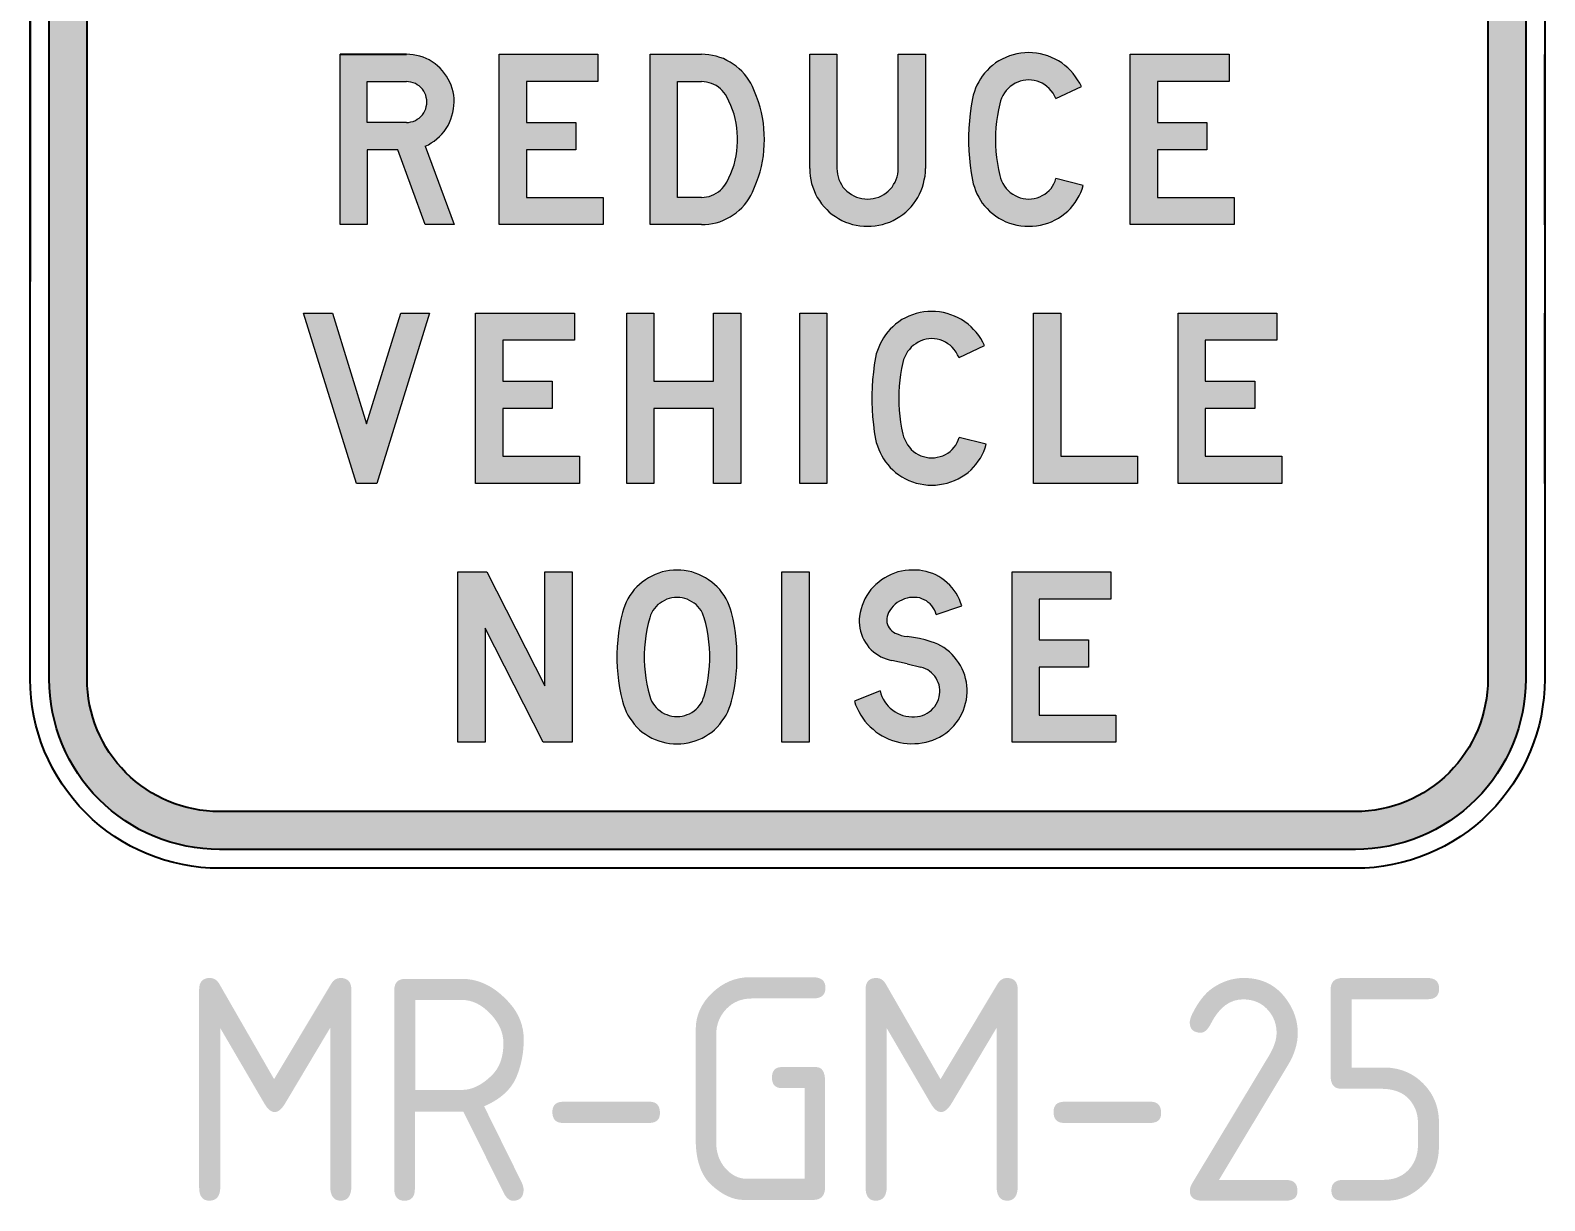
# Model space of a CAD drawing. Extents: x 134.8 to 151.8, y 183.6 to 208.6.
# Drawn here: x 134.77 to 151.77, y 183.6 to 196.74 of the extents above; entities that cross this region are included whole.
import ezdxf
from ezdxf.enums import TextEntityAlignment as Align

# ---------------------------------------------------------------- set-up
doc = ezdxf.new("R2010")
doc.units = 0
doc.header["$LTSCALE"] = 12
doc.header["$MEASUREMENT"] = 0
doc.layers.add('L18', color=4, linetype='CONTINUOUS')
doc.layers.add('T25', color=1, linetype='CONTINUOUS')
doc.styles.add('ISO', font='iso')

msp = doc.modelspace()

# ---------------------------------------------------------------- hatches: boundary and pattern name
at = {"layer": 'L18'}
h = msp.add_hatch(color=256, dxfattribs=at)
edge = h.paths.add_edge_path(flags=16)
edge.add_line((135.412, 189.46), (135.412, 206.459))
edge.add_arc((136.899, 206.459), 1.487, 90, 180, ccw=False)
edge.add_line((136.899, 207.946), (149.649, 207.946))
edge.add_arc((149.649, 206.459), 1.487, 0, 90, ccw=False)
edge.add_line((151.136, 206.459), (151.136, 189.46))
edge.add_arc((149.649, 189.46), 1.487, 270, 360, ccw=False)
edge.add_line((149.649, 187.972), (136.899, 187.972))
edge.add_arc((136.899, 189.46), 1.487, 180, 270, ccw=False)
edge = h.paths.add_edge_path()
edge.add_line((134.987, 189.46), (134.987, 206.459))
edge.add_arc((136.899, 206.459), 1.912, 90, 180, ccw=False)
edge.add_line((136.899, 208.371), (149.649, 208.371))
edge.add_arc((149.649, 206.459), 1.912, 0, 90, ccw=False)
edge.add_line((151.561, 206.459), (151.561, 189.46))
edge.add_arc((149.649, 189.46), 1.912, 270, 360, ccw=False)
edge.add_line((149.649, 187.547), (136.899, 187.547))
edge.add_arc((136.899, 189.46), 1.912, 180, 270, ccw=False)
h = msp.add_hatch(color=256, dxfattribs=at)
h.paths.add_polyline_path([(139.483, 196.161), (139.466, 196.194), (139.447, 196.227), (139.424, 196.259), (139.401, 196.288), (139.374, 196.317), (139.347, 196.342), (139.318, 196.367), (139.287, 196.388), (139.253, 196.409), (139.22, 196.426), (139.184, 196.44), (139.147, 196.451), (139.109, 196.461), (139.071, 196.467), (139.034, 196.472), (138.996, 196.474), (138.251, 196.474), (138.251, 194.561), (138.556, 194.561), (138.556, 195.402), (138.9, 195.402), (139.207, 194.561), (139.531, 194.561), (139.207, 195.44), (139.243, 195.457), (139.276, 195.478), (139.307, 195.499), (139.339, 195.524), (139.368, 195.549), (139.395, 195.578), (139.42, 195.607), (139.443, 195.641), (139.464, 195.674), (139.481, 195.709), (139.495, 195.745), (139.508, 195.783), (139.518, 195.82), (139.525, 195.86), (139.529, 195.897), (139.531, 195.937), (139.531, 195.975), (139.527, 196.014), (139.52, 196.052), (139.51, 196.09), (139.497, 196.125)])
h.paths.add_polyline_path([(138.556, 196.167), (139.009, 196.167), (139.046, 196.161), (139.085, 196.151), (139.117, 196.131), (139.14, 196.117), (139.169, 196.092), (139.191, 196.06), (139.203, 196.037), (139.213, 196.014), (139.22, 195.989), (139.224, 195.962), (139.226, 195.937), (139.223, 195.899), (139.21, 195.849), (139.191, 195.816), (139.176, 195.793), (139.159, 195.774), (139.14, 195.757), (139.117, 195.743), (139.085, 195.723), (139.034, 195.711), (138.996, 195.707), (138.556, 195.707)], flags=16)
h.paths.add_polyline_path([(141.147, 196.474), (140.038, 196.474), (140.038, 194.561), (141.206, 194.561), (141.206, 194.866), (140.345, 194.866), (140.345, 195.402), (140.899, 195.402), (140.899, 195.707), (140.345, 195.707), (140.345, 196.167), (141.147, 196.167)])
h.paths.add_polyline_path([(142.761, 196.282), (142.73, 196.311), (142.699, 196.338), (142.665, 196.363), (142.63, 196.386), (142.592, 196.405), (142.555, 196.424), (142.515, 196.438), (142.473, 196.451), (142.434, 196.461), (142.392, 196.467), (142.35, 196.472), (142.308, 196.474), (141.734, 196.474), (141.734, 194.561), (142.308, 194.561), (142.35, 194.561), (142.392, 194.565), (142.434, 194.573), (142.473, 194.582), (142.515, 194.594), (142.555, 194.609), (142.592, 194.628), (142.63, 194.649), (142.665, 194.67), (142.699, 194.695), (142.73, 194.722), (142.761, 194.751), (142.791, 194.782), (142.816, 194.816), (142.841, 194.851), (142.862, 194.887), (142.88, 194.924), (142.905, 194.981), (142.928, 195.037), (142.949, 195.096), (142.966, 195.154), (142.981, 195.212), (142.993, 195.273), (143.004, 195.334), (143.01, 195.394), (143.014, 195.455), (143.016, 195.517), (143.014, 195.578), (143.01, 195.638), (143.004, 195.701), (142.993, 195.762), (142.981, 195.82), (142.966, 195.881), (142.949, 195.939), (142.928, 195.998), (142.905, 196.054), (142.88, 196.11), (142.862, 196.148), (142.841, 196.183), (142.816, 196.217), (142.791, 196.25)])
h.paths.add_polyline_path([(142.041, 196.167), (142.308, 196.167), (142.337, 196.165), (142.365, 196.161), (142.394, 196.154), (142.421, 196.146), (142.448, 196.133), (142.475, 196.121), (142.498, 196.104), (142.521, 196.085), (142.542, 196.067), (142.561, 196.044), (142.58, 196.021), (142.594, 195.996), (142.617, 195.948), (142.638, 195.899), (142.657, 195.851), (142.674, 195.801), (142.686, 195.751), (142.699, 195.699), (142.705, 195.647), (142.711, 195.595), (142.713, 195.542), (142.713, 195.49), (142.711, 195.438), (142.705, 195.386), (142.699, 195.334), (142.686, 195.283), (142.674, 195.231), (142.657, 195.183), (142.638, 195.133), (142.617, 195.085), (142.594, 195.039), (142.58, 195.014), (142.561, 194.989), (142.542, 194.968), (142.521, 194.947), (142.498, 194.928), (142.475, 194.914), (142.448, 194.899), (142.421, 194.887), (142.394, 194.878), (142.365, 194.872), (142.337, 194.868), (142.308, 194.866), (142.041, 194.866)], flags=16)
h.paths.add_polyline_path([(143.828, 196.474), (143.524, 196.474), (143.524, 195.192), (143.524, 195.15), (143.528, 195.106), (143.536, 195.064), (143.544, 195.022), (143.557, 194.983), (143.572, 194.943), (143.588, 194.903), (143.609, 194.866), (143.632, 194.83), (143.657, 194.795), (143.684, 194.761), (143.714, 194.73), (143.743, 194.701), (143.776, 194.674), (143.812, 194.651), (143.847, 194.628), (143.885, 194.607), (143.925, 194.59), (143.964, 194.576), (144.004, 194.563), (144.046, 194.553), (144.087, 194.546), (144.131, 194.542), (144.173, 194.542), (144.215, 194.542), (144.259, 194.546), (144.3, 194.553), (144.342, 194.563), (144.382, 194.576), (144.422, 194.59), (144.461, 194.607), (144.499, 194.628), (144.534, 194.651), (144.57, 194.674), (144.603, 194.701), (144.632, 194.73), (144.662, 194.761), (144.689, 194.795), (144.714, 194.83), (144.737, 194.866), (144.756, 194.903), (144.774, 194.943), (144.789, 194.983), (144.802, 195.022), (144.81, 195.064), (144.818, 195.106), (144.822, 195.15), (144.822, 195.192), (144.822, 196.474), (144.518, 196.474), (144.518, 195.192), (144.516, 195.16), (144.511, 195.129), (144.505, 195.098), (144.495, 195.066), (144.482, 195.037), (144.465, 195.01), (144.449, 194.983), (144.428, 194.96), (144.405, 194.937), (144.38, 194.916), (144.355, 194.899), (144.328, 194.883), (144.298, 194.87), (144.267, 194.86), (144.236, 194.853), (144.204, 194.849), (144.173, 194.847), (144.142, 194.849), (144.11, 194.853), (144.079, 194.86), (144.048, 194.87), (144.019, 194.883), (143.991, 194.899), (143.966, 194.916), (143.941, 194.937), (143.918, 194.96), (143.897, 194.983), (143.881, 195.01), (143.864, 195.037), (143.851, 195.066), (143.841, 195.098), (143.835, 195.129), (143.831, 195.16), (143.828, 195.192)])
h.paths.add_polyline_path([(145.641, 195.851), (145.656, 195.918), (145.666, 195.95), (145.677, 195.981), (145.691, 196.01), (145.71, 196.039), (145.729, 196.067), (145.752, 196.09), (145.775, 196.112), (145.802, 196.131), (145.829, 196.148), (145.858, 196.161), (145.887, 196.171), (145.919, 196.179), (145.95, 196.183), (145.981, 196.186), (146.013, 196.183), (146.044, 196.179), (146.075, 196.171), (146.105, 196.161), (146.134, 196.148), (146.161, 196.131), (146.186, 196.112), (146.211, 196.09), (146.234, 196.064), (146.255, 196.037), (146.272, 196.006), (146.286, 195.975), (146.574, 196.11), (146.554, 196.148), (146.531, 196.186), (146.508, 196.221), (146.481, 196.257), (146.451, 196.29), (146.42, 196.319), (146.387, 196.348), (146.353, 196.376), (146.316, 196.399), (146.278, 196.419), (146.238, 196.438), (146.197, 196.455), (146.155, 196.467), (146.113, 196.478), (146.069, 196.486), (146.025, 196.49), (145.981, 196.493), (145.938, 196.49), (145.894, 196.486), (145.85, 196.478), (145.808, 196.467), (145.766, 196.455), (145.725, 196.438), (145.685, 196.419), (145.647, 196.399), (145.61, 196.376), (145.574, 196.348), (145.541, 196.319), (145.514, 196.292), (145.487, 196.261), (145.461, 196.229), (145.441, 196.198), (145.42, 196.163), (145.401, 196.127), (145.384, 196.092), (145.372, 196.054), (145.359, 196.014), (145.351, 195.975), (145.336, 195.893), (145.326, 195.81), (145.317, 195.726), (145.311, 195.643), (145.307, 195.559), (145.307, 195.476), (145.311, 195.39), (145.317, 195.306), (145.326, 195.223), (145.336, 195.141), (145.351, 195.058), (145.359, 195.018), (145.372, 194.981), (145.384, 194.943), (145.401, 194.905), (145.42, 194.87), (145.441, 194.837), (145.461, 194.803), (145.487, 194.772), (145.514, 194.743), (145.541, 194.713), (145.574, 194.684), (145.61, 194.659), (145.647, 194.634), (145.685, 194.613), (145.725, 194.594), (145.766, 194.578), (145.808, 194.565), (145.85, 194.555), (145.894, 194.546), (145.938, 194.542), (145.981, 194.542), (146.025, 194.542), (146.069, 194.546), (146.113, 194.555), (146.155, 194.565), (146.197, 194.578), (146.238, 194.594), (146.278, 194.613), (146.316, 194.634), (146.353, 194.659), (146.387, 194.684), (146.42, 194.713), (146.451, 194.743), (146.478, 194.776), (146.503, 194.809), (146.526, 194.845), (146.547, 194.883), (146.566, 194.92), (146.581, 194.96), (146.593, 194.999), (146.286, 195.077), (146.278, 195.047), (146.265, 195.018), (146.249, 194.991), (146.232, 194.966), (146.211, 194.943), (146.186, 194.922), (146.161, 194.903), (146.134, 194.887), (146.105, 194.872), (146.075, 194.862), (146.044, 194.853), (146.013, 194.849), (145.981, 194.847), (145.95, 194.849), (145.919, 194.853), (145.887, 194.862), (145.858, 194.872), (145.829, 194.887), (145.802, 194.903), (145.775, 194.922), (145.752, 194.943), (145.729, 194.968), (145.71, 194.993), (145.691, 195.022), (145.677, 195.052), (145.666, 195.083), (145.656, 195.114), (145.641, 195.181), (145.631, 195.248), (145.62, 195.315), (145.614, 195.382), (145.61, 195.448), (145.61, 195.517), (145.61, 195.584), (145.614, 195.651), (145.62, 195.72), (145.631, 195.787)])
h.paths.add_polyline_path([(148.23, 196.474), (147.122, 196.474), (147.122, 194.561), (148.287, 194.561), (148.287, 194.866), (147.429, 194.866), (147.429, 195.402), (147.982, 195.402), (147.982, 195.707), (147.429, 195.707), (147.429, 196.167), (148.23, 196.167)])
h.paths.add_polyline_path([(148.767, 193.567), (147.658, 193.567), (147.658, 191.656), (148.824, 191.656), (148.824, 191.961), (147.963, 191.961), (147.963, 192.496), (148.519, 192.496), (148.519, 192.803), (147.963, 192.803), (147.963, 193.262), (148.767, 193.262)])
h.paths.add_polyline_path([(146.341, 193.567), (146.034, 193.567), (146.034, 191.656), (147.201, 191.656), (147.201, 191.961), (146.341, 191.961)])
h.paths.add_polyline_path([(145.393, 193.352), (145.363, 193.383), (145.334, 193.414), (145.301, 193.444), (145.265, 193.469), (145.228, 193.494), (145.19, 193.515), (145.15, 193.534), (145.109, 193.55), (145.067, 193.563), (145.025, 193.573), (144.981, 193.582), (144.937, 193.586), (144.893, 193.586), (144.85, 193.586), (144.806, 193.582), (144.764, 193.573), (144.72, 193.563), (144.678, 193.55), (144.637, 193.534), (144.597, 193.515), (144.559, 193.494), (144.522, 193.469), (144.488, 193.444), (144.455, 193.414), (144.426, 193.387), (144.399, 193.356), (144.376, 193.325), (144.353, 193.291), (144.332, 193.258), (144.313, 193.222), (144.298, 193.185), (144.284, 193.147), (144.271, 193.11), (144.263, 193.07), (144.248, 192.988), (144.238, 192.905), (144.229, 192.821), (144.223, 192.738), (144.221, 192.652), (144.221, 192.569), (144.223, 192.485), (144.229, 192.402), (144.238, 192.318), (144.248, 192.235), (144.263, 192.153), (144.271, 192.114), (144.284, 192.076), (144.298, 192.038), (144.313, 192.001), (144.332, 191.965), (144.353, 191.932), (144.376, 191.898), (144.399, 191.867), (144.426, 191.836), (144.455, 191.809), (144.488, 191.779), (144.522, 191.752), (144.559, 191.729), (144.597, 191.708), (144.637, 191.69), (144.678, 191.673), (144.72, 191.66), (144.764, 191.65), (144.806, 191.642), (144.85, 191.637), (144.893, 191.635), (144.937, 191.637), (144.981, 191.642), (145.025, 191.65), (145.067, 191.66), (145.109, 191.673), (145.15, 191.69), (145.19, 191.708), (145.228, 191.729), (145.265, 191.752), (145.301, 191.779), (145.334, 191.809), (145.363, 191.838), (145.39, 191.869), (145.416, 191.905), (145.441, 191.94), (145.459, 191.976), (145.478, 192.015), (145.493, 192.055), (145.505, 192.095), (145.2, 192.172), (145.19, 192.143), (145.177, 192.114), (145.163, 192.086), (145.144, 192.061), (145.123, 192.038), (145.1, 192.015), (145.073, 191.997), (145.046, 191.982), (145.019, 191.967), (144.987, 191.957), (144.956, 191.949), (144.925, 191.944), (144.893, 191.942), (144.862, 191.944), (144.831, 191.949), (144.8, 191.957), (144.77, 191.967), (144.741, 191.982), (144.714, 191.997), (144.689, 192.015), (144.664, 192.038), (144.643, 192.061), (144.622, 192.088), (144.605, 192.118), (144.591, 192.147), (144.578, 192.178), (144.57, 192.21), (144.555, 192.276), (144.543, 192.343), (144.534, 192.41), (144.526, 192.477), (144.524, 192.544), (144.522, 192.611), (144.524, 192.679), (144.526, 192.746), (144.534, 192.813), (144.543, 192.88), (144.555, 192.947), (144.57, 193.014), (144.578, 193.045), (144.591, 193.076), (144.605, 193.105), (144.622, 193.135), (144.643, 193.16), (144.664, 193.185), (144.689, 193.206), (144.714, 193.224), (144.741, 193.241), (144.77, 193.256), (144.8, 193.266), (144.831, 193.275), (144.862, 193.279), (144.893, 193.281), (144.925, 193.279), (144.956, 193.275), (144.987, 193.266), (145.019, 193.256), (145.046, 193.241), (145.073, 193.224), (145.1, 193.206), (145.123, 193.185), (145.146, 193.16), (145.167, 193.13), (145.184, 193.101), (145.2, 193.07), (145.487, 193.204), (145.466, 193.243), (145.445, 193.281), (145.42, 193.316)])
h.paths.add_polyline_path([(143.716, 193.567), (143.411, 193.567), (143.411, 191.656), (143.716, 191.656)])
h.paths.add_polyline_path([(142.749, 193.567), (142.444, 193.567), (142.444, 192.803), (141.774, 192.803), (141.774, 193.567), (141.469, 193.567), (141.469, 191.656), (141.774, 191.656), (141.774, 192.496), (142.444, 192.496), (142.444, 191.656), (142.749, 191.656)])
h.paths.add_polyline_path([(140.882, 193.567), (139.773, 193.567), (139.773, 191.656), (140.938, 191.656), (140.938, 191.961), (140.08, 191.961), (140.08, 192.496), (140.633, 192.496), (140.633, 192.803), (140.08, 192.803), (140.08, 193.262), (140.882, 193.262)])
h.paths.add_polyline_path([(139.255, 193.567), (138.932, 193.567), (138.549, 192.324), (138.167, 193.567), (137.842, 193.567), (138.435, 191.656), (138.664, 191.656)])
h.paths.add_polyline_path([(139.901, 190.664), (139.575, 190.664), (139.575, 188.751), (139.882, 188.751), (139.882, 190.032), (140.531, 188.751), (140.857, 188.751), (140.857, 190.664), (140.55, 190.664), (140.55, 189.382)])
h.paths.add_polyline_path([(142.603, 190.322), (142.584, 190.359), (142.563, 190.397), (142.538, 190.43), (142.513, 190.464), (142.484, 190.493), (142.454, 190.522), (142.423, 190.549), (142.388, 190.574), (142.352, 190.597), (142.317, 190.616), (142.279, 190.635), (142.239, 190.65), (142.2, 190.662), (142.158, 190.671), (142.116, 190.677), (142.076, 190.681), (142.035, 190.683), (141.993, 190.681), (141.951, 190.677), (141.909, 190.671), (141.868, 190.662), (141.828, 190.65), (141.788, 190.635), (141.751, 190.616), (141.715, 190.597), (141.68, 190.574), (141.644, 190.549), (141.613, 190.522), (141.584, 190.493), (141.554, 190.464), (141.529, 190.43), (141.504, 190.397), (141.483, 190.359), (141.465, 190.322), (141.448, 190.284), (141.433, 190.245), (141.423, 190.205), (141.404, 190.13), (141.389, 190.055), (141.377, 189.977), (141.369, 189.9), (141.362, 189.823), (141.36, 189.745), (141.36, 189.668), (141.362, 189.591), (141.369, 189.514), (141.377, 189.438), (141.389, 189.361), (141.404, 189.286), (141.423, 189.211), (141.433, 189.169), (141.448, 189.132), (141.465, 189.092), (141.483, 189.054), (141.504, 189.019), (141.529, 188.985), (141.554, 188.952), (141.584, 188.921), (141.613, 188.891), (141.644, 188.864), (141.68, 188.841), (141.715, 188.818), (141.751, 188.797), (141.788, 188.781), (141.828, 188.766), (141.868, 188.754), (141.909, 188.745), (141.951, 188.737), (141.993, 188.733), (142.035, 188.733), (142.076, 188.733), (142.116, 188.737), (142.158, 188.745), (142.2, 188.754), (142.239, 188.766), (142.279, 188.781), (142.317, 188.797), (142.352, 188.818), (142.388, 188.841), (142.423, 188.864), (142.454, 188.891), (142.484, 188.921), (142.513, 188.952), (142.538, 188.985), (142.563, 189.019), (142.584, 189.054), (142.603, 189.092), (142.619, 189.132), (142.634, 189.169), (142.644, 189.211), (142.663, 189.286), (142.678, 189.361), (142.69, 189.438), (142.699, 189.514), (142.705, 189.591), (142.707, 189.668), (142.707, 189.745), (142.705, 189.823), (142.699, 189.9), (142.69, 189.977), (142.678, 190.055), (142.663, 190.13), (142.644, 190.205), (142.634, 190.245), (142.619, 190.284)])
h.paths.add_polyline_path([(141.749, 190.201), (141.763, 190.228), (141.78, 190.251), (141.799, 190.274), (141.82, 190.295), (141.843, 190.313), (141.868, 190.328), (141.893, 190.343), (141.92, 190.355), (141.947, 190.364), (141.976, 190.372), (142.005, 190.376), (142.035, 190.376), (142.064, 190.376), (142.091, 190.372), (142.12, 190.364), (142.147, 190.355), (142.175, 190.343), (142.2, 190.328), (142.225, 190.313), (142.248, 190.295), (142.269, 190.274), (142.287, 190.251), (142.304, 190.228), (142.319, 190.201), (142.329, 190.176), (142.34, 190.146), (142.356, 190.082), (142.371, 190.015), (142.383, 189.946), (142.392, 189.879), (142.398, 189.81), (142.402, 189.741), (142.402, 189.672), (142.398, 189.606), (142.392, 189.537), (142.383, 189.468), (142.371, 189.401), (142.356, 189.334), (142.34, 189.267), (142.329, 189.24), (142.319, 189.213), (142.304, 189.188), (142.287, 189.163), (142.269, 189.142), (142.248, 189.121), (142.225, 189.102), (142.2, 189.086), (142.175, 189.071), (142.147, 189.061), (142.12, 189.05), (142.091, 189.044), (142.064, 189.04), (142.035, 189.038), (142.005, 189.04), (141.976, 189.044), (141.947, 189.05), (141.92, 189.061), (141.893, 189.071), (141.868, 189.086), (141.843, 189.102), (141.82, 189.121), (141.799, 189.142), (141.78, 189.163), (141.763, 189.188), (141.749, 189.213), (141.738, 189.24), (141.728, 189.267), (141.711, 189.334), (141.696, 189.401), (141.684, 189.468), (141.676, 189.537), (141.669, 189.606), (141.665, 189.672), (141.665, 189.741), (141.669, 189.81), (141.676, 189.879), (141.684, 189.946), (141.696, 190.015), (141.711, 190.082), (141.728, 190.146), (141.738, 190.176)], flags=16)
h.paths.add_polyline_path([(143.517, 190.664), (143.21, 190.664), (143.21, 188.751), (143.517, 188.751)])
h.paths.add_polyline_path([(145.038, 190.566), (145.006, 190.589), (144.973, 190.61), (144.939, 190.629), (144.904, 190.643), (144.866, 190.656), (144.829, 190.666), (144.791, 190.675), (144.754, 190.681), (144.714, 190.683), (144.676, 190.683), (144.635, 190.681), (144.595, 190.677), (144.553, 190.671), (144.513, 190.662), (144.476, 190.65), (144.436, 190.635), (144.401, 190.616), (144.365, 190.597), (144.33, 190.574), (144.298, 190.549), (144.267, 190.522), (144.238, 190.493), (144.211, 190.464), (144.186, 190.43), (144.165, 190.397), (144.144, 190.361), (144.127, 190.324), (144.112, 190.286), (144.1, 190.247), (144.09, 190.207), (144.083, 190.167), (144.079, 190.132), (144.079, 190.098), (144.081, 190.063), (144.085, 190.029), (144.094, 189.996), (144.104, 189.963), (144.115, 189.931), (144.131, 189.9), (144.148, 189.871), (144.167, 189.842), (144.188, 189.814), (144.213, 189.789), (144.238, 189.766), (144.265, 189.745), (144.294, 189.727), (144.321, 189.71), (144.353, 189.697), (144.382, 189.685), (144.415, 189.677), (144.447, 189.668), (144.532, 189.651), (144.618, 189.631), (144.77, 189.593), (144.797, 189.585), (144.822, 189.574), (144.848, 189.562), (144.868, 189.547), (144.891, 189.53), (144.91, 189.512), (144.927, 189.491), (144.944, 189.47), (144.962, 189.432), (144.975, 189.395), (144.981, 189.367), (144.984, 189.327), (144.981, 189.286), (144.977, 189.259), (144.969, 189.23), (144.958, 189.203), (144.944, 189.177), (144.927, 189.152), (144.91, 189.132), (144.889, 189.111), (144.866, 189.092), (144.841, 189.075), (144.816, 189.063), (144.789, 189.052), (144.762, 189.044), (144.733, 189.038), (144.701, 189.035), (144.668, 189.035), (144.635, 189.038), (144.603, 189.042), (144.57, 189.05), (144.541, 189.063), (144.509, 189.075), (144.482, 189.092), (144.455, 189.111), (144.428, 189.132), (144.405, 189.154), (144.384, 189.177), (144.365, 189.205), (144.348, 189.234), (144.334, 189.263), (144.321, 189.294), (144.313, 189.326), (144.027, 189.211), (144.039, 189.171), (144.056, 189.132), (144.075, 189.094), (144.096, 189.056), (144.119, 189.021), (144.144, 188.987), (144.173, 188.954), (144.202, 188.925), (144.234, 188.896), (144.267, 188.868), (144.3, 188.845), (144.338, 188.822), (144.374, 188.804), (144.413, 188.785), (144.453, 188.77), (144.493, 188.758), (144.534, 188.747), (144.576, 188.741), (144.618, 188.735), (144.66, 188.733), (144.703, 188.735), (144.745, 188.737), (144.787, 188.743), (144.829, 188.751), (144.868, 188.762), (144.906, 188.774), (144.946, 188.791), (144.981, 188.808), (145.017, 188.829), (145.05, 188.852), (145.084, 188.879), (145.113, 188.906), (145.142, 188.935), (145.167, 188.967), (145.192, 189), (145.213, 189.035), (145.232, 189.071), (145.248, 189.109), (145.261, 189.148), (145.274, 189.188), (145.282, 189.228), (145.288, 189.267), (145.29, 189.307), (145.29, 189.347), (145.286, 189.386), (145.282, 189.426), (145.274, 189.464), (145.263, 189.503), (145.248, 189.539), (145.234, 189.576), (145.215, 189.612), (145.194, 189.645), (145.171, 189.677), (145.146, 189.708), (145.121, 189.737), (145.092, 189.764), (145.061, 189.789), (145.029, 189.812), (144.994, 189.833), (144.96, 189.85), (144.923, 189.867), (144.885, 189.879), (144.82, 189.898), (144.754, 189.915), (144.687, 189.927), (144.618, 189.938), (144.584, 189.942), (144.551, 189.95), (144.518, 189.963), (144.474, 189.979), (144.447, 190), (144.43, 190.015), (144.417, 190.034), (144.405, 190.052), (144.396, 190.073), (144.39, 190.094), (144.388, 190.117), (144.388, 190.14), (144.395, 190.176), (144.409, 190.205), (144.424, 190.23), (144.442, 190.255), (144.461, 190.278), (144.484, 190.299), (144.507, 190.318), (144.532, 190.334), (144.559, 190.347), (144.587, 190.359), (144.616, 190.368), (144.645, 190.374), (144.676, 190.376), (144.717, 190.376), (144.758, 190.37), (144.783, 190.361), (144.808, 190.349), (144.833, 190.336), (144.854, 190.32), (144.875, 190.303), (144.893, 190.282), (144.91, 190.259), (144.923, 190.236), (144.935, 190.211), (144.944, 190.186), (145.23, 190.282), (145.217, 190.318), (145.203, 190.353), (145.186, 190.389), (145.167, 190.422), (145.146, 190.455), (145.121, 190.485), (145.096, 190.514), (145.067, 190.541)])
h.paths.add_polyline_path([(146.902, 190.664), (145.796, 190.664), (145.796, 188.751), (146.961, 188.751), (146.961, 189.056), (146.1, 189.056), (146.1, 189.593), (146.654, 189.593), (146.654, 189.898), (146.1, 189.898), (146.1, 190.357), (146.902, 190.357)])

# ---------------------------------------------------------------- linework, layer by layer
for p, q in [((134.774, 197.959, 0), (134.774, 193.922, 0)), ((138.251, 196.474, 0), (138.996, 196.474, 0)), ((151.774, 194.559, 0), (151.774, 196.472, 0)), ((134.774, 189.46, 0), (134.774, 193.922, 0)), ((151.774, 191.655, 0), (151.774, 193.568, 0))]:
    msp.add_line(p, q, dxfattribs=at)
at = {"layer": 'L18', "elevation": 0}
for points in [[(134.774, 189.46), (134.774, 206.459, -0.414214), (136.899, 208.584), (149.649, 208.584, -0.414214), (151.774, 206.459), (151.774, 189.46, -0.414214), (149.649, 187.335), (136.899, 187.335, -0.414214)], [(134.987, 189.46), (134.987, 206.459, -0.414214), (136.899, 208.371), (149.649, 208.371, -0.414214), (151.561, 206.459), (151.561, 189.46, -0.414214), (149.649, 187.547), (136.899, 187.547, -0.414214)], [(135.412, 189.46), (135.412, 206.459, -0.414214), (136.899, 207.946), (149.649, 207.946, -0.414214), (151.136, 206.459), (151.136, 189.46, -0.414214), (149.649, 187.972), (136.899, 187.972, -0.414214)]]:
    msp.add_lwpolyline(points, format="xyb", close=True, dxfattribs=at)
at = {"layer": 'L18', "lineweight": 0}
for points in [[(139.207, 195.44), (139.531, 194.561), (139.207, 194.561), (138.9, 195.402), (138.556, 195.402), (138.556, 194.561), (138.251, 194.561), (138.251, 196.474)], [(139.531, 195.937), (139.531, 195.975), (139.527, 196.014), (139.52, 196.052), (139.51, 196.09), (139.497, 196.125), (139.483, 196.161), (139.466, 196.194), (139.447, 196.227), (139.424, 196.259), (139.401, 196.288), (139.374, 196.317), (139.347, 196.342), (139.318, 196.367), (139.287, 196.388), (139.253, 196.409), (139.22, 196.426), (139.184, 196.44), (139.147, 196.451), (139.109, 196.461), (139.071, 196.467), (139.034, 196.472), (138.996, 196.474)], [(140.038, 196.474), (141.147, 196.474), (141.147, 196.167), (140.345, 196.167), (140.345, 195.707), (140.899, 195.707), (140.899, 195.402), (140.345, 195.402), (140.345, 194.866), (141.206, 194.866), (141.206, 194.561), (140.038, 194.561), (140.038, 196.474), (140.038, 196.474)], [(142.308, 194.561), (141.734, 194.561), (141.734, 196.474)], [(141.734, 196.474), (142.308, 196.474)], [(142.88, 196.11), (142.862, 196.148), (142.841, 196.183), (142.816, 196.217), (142.791, 196.25), (142.761, 196.282), (142.73, 196.311), (142.699, 196.338), (142.665, 196.363), (142.63, 196.386), (142.592, 196.405), (142.555, 196.424), (142.515, 196.438), (142.473, 196.451), (142.434, 196.461), (142.392, 196.467), (142.35, 196.472), (142.308, 196.474)], [(143.524, 195.192), (143.524, 196.474)], [(143.524, 196.474), (143.828, 196.474), (143.828, 195.192), (143.831, 195.16), (143.835, 195.129), (143.841, 195.098), (143.851, 195.066), (143.864, 195.037), (143.881, 195.01), (143.897, 194.983), (143.918, 194.96), (143.941, 194.937), (143.966, 194.916), (143.991, 194.899), (144.019, 194.883), (144.048, 194.87), (144.079, 194.86), (144.11, 194.853), (144.142, 194.849), (144.173, 194.847), (144.204, 194.849), (144.236, 194.853), (144.267, 194.86), (144.298, 194.87), (144.328, 194.883), (144.355, 194.899), (144.38, 194.916), (144.405, 194.937), (144.428, 194.96), (144.449, 194.983), (144.465, 195.01), (144.482, 195.037), (144.495, 195.066), (144.505, 195.098), (144.511, 195.129), (144.516, 195.16), (144.518, 195.192), (144.518, 196.474), (144.822, 196.474), (144.822, 195.192)], [(145.981, 196.493), (145.938, 196.49), (145.894, 196.486), (145.85, 196.478), (145.808, 196.467), (145.766, 196.455), (145.725, 196.438), (145.685, 196.419), (145.647, 196.399), (145.61, 196.376), (145.574, 196.348), (145.541, 196.319), (145.514, 196.292), (145.487, 196.261), (145.461, 196.229), (145.441, 196.198), (145.42, 196.163), (145.401, 196.127), (145.384, 196.092), (145.372, 196.054), (145.359, 196.014), (145.351, 195.975), (145.336, 195.893), (145.326, 195.81), (145.317, 195.726), (145.311, 195.643), (145.307, 195.559), (145.307, 195.476), (145.311, 195.39), (145.317, 195.306), (145.326, 195.223), (145.336, 195.141), (145.351, 195.058), (145.359, 195.018), (145.372, 194.981), (145.384, 194.943), (145.401, 194.905), (145.42, 194.87), (145.441, 194.837), (145.461, 194.803), (145.487, 194.772), (145.514, 194.743), (145.541, 194.713), (145.574, 194.684), (145.61, 194.659), (145.647, 194.634), (145.685, 194.613), (145.725, 194.594), (145.766, 194.578), (145.808, 194.565), (145.85, 194.555), (145.894, 194.546), (145.938, 194.542), (145.981, 194.542), (146.025, 194.542), (146.069, 194.546), (146.113, 194.555), (146.155, 194.565), (146.197, 194.578), (146.238, 194.594), (146.278, 194.613), (146.316, 194.634), (146.353, 194.659), (146.387, 194.684), (146.42, 194.713), (146.451, 194.743), (146.478, 194.776), (146.503, 194.809), (146.526, 194.845), (146.547, 194.883), (146.566, 194.92), (146.581, 194.96), (146.593, 194.999), (146.286, 195.077)], [(146.42, 196.319), (146.387, 196.348), (146.353, 196.376), (146.316, 196.399), (146.278, 196.419), (146.238, 196.438), (146.197, 196.455), (146.155, 196.467), (146.113, 196.478), (146.069, 196.486), (146.025, 196.49), (145.981, 196.493)], [(147.122, 196.474), (148.23, 196.474), (148.23, 196.167), (147.429, 196.167), (147.429, 195.707), (147.982, 195.707), (147.982, 195.402), (147.429, 195.402), (147.429, 194.866), (148.287, 194.866), (148.287, 194.561), (147.122, 194.561), (147.122, 196.474), (147.122, 196.474)], [(145.981, 196.186), (145.95, 196.183), (145.919, 196.179), (145.887, 196.171), (145.858, 196.161), (145.829, 196.148), (145.802, 196.131), (145.775, 196.112), (145.752, 196.09), (145.729, 196.067), (145.71, 196.039), (145.691, 196.01), (145.677, 195.981), (145.666, 195.95), (145.656, 195.918), (145.641, 195.851), (145.631, 195.787), (145.62, 195.72), (145.614, 195.651), (145.61, 195.584), (145.61, 195.517), (145.61, 195.448), (145.614, 195.382), (145.62, 195.315), (145.631, 195.248), (145.641, 195.181), (145.656, 195.114), (145.666, 195.083), (145.677, 195.052), (145.691, 195.022), (145.71, 194.993), (145.729, 194.968), (145.752, 194.943), (145.775, 194.922), (145.802, 194.903), (145.829, 194.887), (145.858, 194.872), (145.887, 194.862), (145.919, 194.853), (145.95, 194.849), (145.981, 194.847), (146.013, 194.849), (146.044, 194.853), (146.075, 194.862), (146.105, 194.872), (146.134, 194.887), (146.161, 194.903), (146.186, 194.922), (146.211, 194.943), (146.232, 194.966), (146.249, 194.991), (146.265, 195.018), (146.278, 195.047), (146.286, 195.077)], [(146.211, 196.09), (146.186, 196.112), (146.161, 196.131), (146.134, 196.148), (146.105, 196.161), (146.075, 196.171), (146.044, 196.179), (146.013, 196.183), (145.981, 196.186)], [(146.574, 196.11), (146.554, 196.148), (146.531, 196.186), (146.508, 196.221), (146.481, 196.257), (146.451, 196.29), (146.42, 196.319)], [(138.996, 195.707), (138.556, 195.707), (138.556, 196.167)], [(138.556, 196.167), (138.996, 196.167)], [(139.226, 195.937), (139.224, 195.962), (139.22, 195.989), (139.213, 196.014), (139.203, 196.037), (139.191, 196.06), (139.176, 196.081), (139.159, 196.1), (139.14, 196.117), (139.117, 196.131), (139.097, 196.144), (139.071, 196.154), (139.046, 196.161), (139.021, 196.165), (138.996, 196.167)], [(142.308, 194.866), (142.041, 194.866), (142.041, 196.167)], [(142.041, 196.167), (142.308, 196.167)], [(142.594, 195.996), (142.58, 196.021), (142.561, 196.044), (142.542, 196.067), (142.521, 196.085), (142.498, 196.104), (142.475, 196.121), (142.448, 196.133), (142.421, 196.146), (142.394, 196.154), (142.365, 196.161), (142.337, 196.165), (142.308, 196.167)], [(142.88, 194.924), (142.905, 194.981), (142.928, 195.037), (142.949, 195.096), (142.966, 195.154), (142.981, 195.212), (142.993, 195.273), (143.004, 195.334), (143.01, 195.394), (143.014, 195.455), (143.016, 195.517), (143.014, 195.578), (143.01, 195.638), (143.004, 195.701), (142.993, 195.762), (142.981, 195.82), (142.966, 195.881), (142.949, 195.939), (142.928, 195.998), (142.905, 196.054), (142.88, 196.11)], [(146.286, 195.975), (146.272, 196.006), (146.255, 196.037), (146.234, 196.064), (146.211, 196.09)], [(146.286, 195.975), (146.574, 196.11)], [(138.996, 195.707), (139.021, 195.709), (139.046, 195.714), (139.071, 195.72), (139.097, 195.73), (139.117, 195.743), (139.14, 195.757), (139.159, 195.774), (139.176, 195.793), (139.191, 195.816), (139.203, 195.837), (139.213, 195.862), (139.22, 195.887), (139.224, 195.912), (139.226, 195.937)], [(139.207, 195.44), (139.243, 195.457), (139.276, 195.478), (139.307, 195.499), (139.339, 195.524), (139.368, 195.549), (139.395, 195.578), (139.42, 195.607), (139.443, 195.641), (139.464, 195.674), (139.481, 195.709), (139.495, 195.745), (139.508, 195.783), (139.518, 195.82), (139.525, 195.86), (139.529, 195.897), (139.531, 195.937)], [(142.594, 195.039), (142.617, 195.085), (142.638, 195.133), (142.657, 195.183), (142.674, 195.231), (142.686, 195.283), (142.699, 195.334), (142.705, 195.386), (142.711, 195.438), (142.713, 195.49), (142.713, 195.542), (142.711, 195.595), (142.705, 195.647), (142.699, 195.699), (142.686, 195.751), (142.674, 195.801), (142.657, 195.851), (142.638, 195.899), (142.617, 195.948), (142.594, 195.996)], [(143.524, 195.192), (143.524, 195.15), (143.528, 195.106), (143.536, 195.064), (143.544, 195.022), (143.557, 194.983), (143.572, 194.943), (143.588, 194.903), (143.609, 194.866), (143.632, 194.83), (143.657, 194.795), (143.684, 194.761), (143.714, 194.73), (143.743, 194.701), (143.776, 194.674), (143.812, 194.651), (143.847, 194.628), (143.885, 194.607), (143.925, 194.59), (143.964, 194.576), (144.004, 194.563), (144.046, 194.553), (144.087, 194.546), (144.131, 194.542), (144.173, 194.542)], [(144.173, 194.542), (144.215, 194.542), (144.259, 194.546), (144.3, 194.553), (144.342, 194.563), (144.382, 194.576), (144.422, 194.59), (144.461, 194.607), (144.499, 194.628), (144.534, 194.651), (144.57, 194.674), (144.603, 194.701), (144.632, 194.73), (144.662, 194.761), (144.689, 194.795), (144.714, 194.83), (144.737, 194.866), (144.756, 194.903), (144.774, 194.943), (144.789, 194.983), (144.802, 195.022), (144.81, 195.064), (144.818, 195.106), (144.822, 195.15), (144.822, 195.192)], [(142.308, 194.866), (142.337, 194.868), (142.365, 194.872), (142.394, 194.878), (142.421, 194.887), (142.448, 194.899), (142.475, 194.914), (142.498, 194.928), (142.521, 194.947), (142.542, 194.968), (142.561, 194.989), (142.58, 195.014), (142.594, 195.039)], [(142.308, 194.561), (142.35, 194.561), (142.392, 194.565), (142.434, 194.573), (142.473, 194.582), (142.515, 194.594), (142.555, 194.609), (142.592, 194.628), (142.63, 194.649), (142.665, 194.67), (142.699, 194.695), (142.73, 194.722), (142.761, 194.751), (142.791, 194.782), (142.816, 194.816), (142.841, 194.851), (142.862, 194.887), (142.88, 194.924)], [(137.842, 193.567), (138.167, 193.567), (138.549, 192.324), (138.932, 193.567), (139.255, 193.567), (138.664, 191.656), (138.435, 191.656), (137.842, 193.567), (137.842, 193.567)], [(139.773, 193.567), (140.882, 193.567), (140.882, 193.262), (140.08, 193.262), (140.08, 192.803), (140.633, 192.803), (140.633, 192.496), (140.08, 192.496), (140.08, 191.961), (140.938, 191.961), (140.938, 191.656), (139.773, 191.656), (139.773, 193.567), (139.773, 193.567)], [(141.469, 193.567), (141.774, 193.567), (141.774, 192.803), (142.444, 192.803), (142.444, 193.567), (142.749, 193.567), (142.749, 191.656), (142.444, 191.656), (142.444, 192.496), (141.774, 192.496), (141.774, 191.656), (141.469, 191.656), (141.469, 193.567), (141.469, 193.567)], [(143.411, 193.567), (143.716, 193.567), (143.716, 191.656), (143.411, 191.656), (143.411, 193.567), (143.411, 193.567)], [(144.893, 193.586), (144.85, 193.586), (144.806, 193.582), (144.764, 193.573), (144.72, 193.563), (144.678, 193.55), (144.637, 193.534), (144.597, 193.515), (144.559, 193.494), (144.522, 193.469), (144.488, 193.444), (144.455, 193.414), (144.426, 193.387), (144.399, 193.356), (144.376, 193.325), (144.353, 193.291), (144.332, 193.258), (144.313, 193.222), (144.298, 193.185), (144.284, 193.147), (144.271, 193.11), (144.263, 193.07), (144.248, 192.988), (144.238, 192.905), (144.229, 192.821), (144.223, 192.738), (144.221, 192.652), (144.221, 192.569), (144.223, 192.485), (144.229, 192.402), (144.238, 192.318), (144.248, 192.235), (144.263, 192.153), (144.271, 192.114), (144.284, 192.076), (144.298, 192.038), (144.313, 192.001), (144.332, 191.965), (144.353, 191.932), (144.376, 191.898), (144.399, 191.867), (144.426, 191.836), (144.455, 191.809), (144.488, 191.779), (144.522, 191.752), (144.559, 191.729), (144.597, 191.708), (144.637, 191.69), (144.678, 191.673), (144.72, 191.66), (144.764, 191.65), (144.806, 191.642), (144.85, 191.637), (144.893, 191.635), (144.937, 191.637), (144.981, 191.642), (145.025, 191.65), (145.067, 191.66), (145.109, 191.673), (145.15, 191.69), (145.19, 191.708), (145.228, 191.729), (145.265, 191.752), (145.301, 191.779), (145.334, 191.809), (145.363, 191.838), (145.39, 191.869), (145.416, 191.905), (145.441, 191.94), (145.459, 191.976), (145.478, 192.015), (145.493, 192.055), (145.505, 192.095), (145.2, 192.172)], [(145.334, 193.414), (145.301, 193.444), (145.265, 193.469), (145.228, 193.494), (145.19, 193.515), (145.15, 193.534), (145.109, 193.55), (145.067, 193.563), (145.025, 193.573), (144.981, 193.582), (144.937, 193.586), (144.893, 193.586)], [(146.034, 193.567), (146.341, 193.567), (146.341, 191.961), (147.201, 191.961), (147.201, 191.656), (146.034, 191.656), (146.034, 193.567), (146.034, 193.567)], [(147.658, 193.567), (148.767, 193.567), (148.767, 193.262), (147.963, 193.262), (147.963, 192.803), (148.519, 192.803), (148.519, 192.496), (147.963, 192.496), (147.963, 191.961), (148.824, 191.961), (148.824, 191.656), (147.658, 191.656), (147.658, 193.567), (147.658, 193.567)], [(145.487, 193.204), (145.466, 193.243), (145.445, 193.281), (145.42, 193.316), (145.393, 193.352), (145.363, 193.383), (145.334, 193.414)], [(144.893, 193.281), (144.862, 193.279), (144.831, 193.275), (144.8, 193.266), (144.77, 193.256), (144.741, 193.241), (144.714, 193.224), (144.689, 193.206), (144.664, 193.185), (144.643, 193.16), (144.622, 193.135), (144.605, 193.105), (144.591, 193.076), (144.578, 193.045), (144.57, 193.014), (144.555, 192.947), (144.543, 192.88), (144.534, 192.813), (144.526, 192.746), (144.524, 192.679), (144.522, 192.611), (144.524, 192.544), (144.526, 192.477), (144.534, 192.41), (144.543, 192.343), (144.555, 192.276), (144.57, 192.21), (144.578, 192.178), (144.591, 192.147), (144.605, 192.118), (144.622, 192.088), (144.643, 192.061), (144.664, 192.038), (144.689, 192.015), (144.714, 191.997), (144.741, 191.982), (144.77, 191.967), (144.8, 191.957), (144.831, 191.949), (144.862, 191.944), (144.893, 191.942), (144.925, 191.944), (144.956, 191.949), (144.987, 191.957), (145.019, 191.967), (145.046, 191.982), (145.073, 191.997), (145.1, 192.015), (145.123, 192.038), (145.144, 192.061), (145.163, 192.086), (145.177, 192.114), (145.19, 192.143), (145.2, 192.172)], [(145.123, 193.185), (145.1, 193.206), (145.073, 193.224), (145.046, 193.241), (145.019, 193.256), (144.987, 193.266), (144.956, 193.275), (144.925, 193.279), (144.893, 193.281)], [(145.2, 193.07), (145.184, 193.101), (145.167, 193.13), (145.146, 193.16), (145.123, 193.185)], [(145.2, 193.07), (145.487, 193.204)], [(139.575, 190.664), (139.901, 190.664), (140.55, 189.382), (140.55, 190.664), (140.857, 190.664), (140.857, 188.751), (140.531, 188.751), (139.882, 190.032), (139.882, 188.751), (139.575, 188.751), (139.575, 190.664), (139.575, 190.664)], [(142.035, 190.683), (141.993, 190.681), (141.951, 190.677), (141.909, 190.671), (141.868, 190.662), (141.828, 190.65), (141.788, 190.635), (141.751, 190.616), (141.715, 190.597), (141.68, 190.574), (141.644, 190.549), (141.613, 190.522), (141.584, 190.493), (141.554, 190.464), (141.529, 190.43), (141.504, 190.397), (141.483, 190.359), (141.465, 190.322), (141.448, 190.284), (141.433, 190.245), (141.423, 190.205)], [(142.644, 190.205), (142.634, 190.245), (142.619, 190.284), (142.603, 190.322), (142.584, 190.359), (142.563, 190.397), (142.538, 190.43), (142.513, 190.464), (142.484, 190.493), (142.454, 190.522), (142.423, 190.549), (142.388, 190.574), (142.352, 190.597), (142.317, 190.616), (142.279, 190.635), (142.239, 190.65), (142.2, 190.662), (142.158, 190.671), (142.116, 190.677), (142.076, 190.681), (142.035, 190.683)], [(143.21, 190.664), (143.517, 190.664), (143.517, 188.751), (143.21, 188.751), (143.21, 190.664), (143.21, 190.664)], [(144.676, 190.683), (144.635, 190.681), (144.595, 190.677), (144.553, 190.671), (144.513, 190.662), (144.476, 190.65), (144.436, 190.635), (144.401, 190.616), (144.365, 190.597), (144.33, 190.574), (144.298, 190.549), (144.267, 190.522), (144.238, 190.493), (144.211, 190.464), (144.186, 190.43), (144.165, 190.397), (144.144, 190.361), (144.127, 190.324), (144.112, 190.286), (144.1, 190.247), (144.09, 190.207), (144.083, 190.167), (144.079, 190.132), (144.079, 190.098), (144.081, 190.063), (144.085, 190.029), (144.094, 189.996), (144.104, 189.963), (144.115, 189.931), (144.131, 189.9), (144.148, 189.871), (144.167, 189.842), (144.188, 189.814), (144.213, 189.789), (144.238, 189.766), (144.265, 189.745), (144.294, 189.727), (144.321, 189.71), (144.353, 189.697), (144.382, 189.685), (144.415, 189.677), (144.447, 189.668)], [(144.944, 190.186), (145.23, 190.282), (145.217, 190.318), (145.203, 190.353), (145.186, 190.389), (145.167, 190.422), (145.146, 190.455), (145.121, 190.485), (145.096, 190.514), (145.067, 190.541), (145.038, 190.566), (145.006, 190.589), (144.973, 190.61), (144.939, 190.629), (144.904, 190.643), (144.866, 190.656), (144.829, 190.666), (144.791, 190.675), (144.754, 190.681), (144.714, 190.683), (144.676, 190.683)], [(145.796, 190.664), (146.902, 190.664), (146.902, 190.357), (146.1, 190.357), (146.1, 189.898), (146.654, 189.898), (146.654, 189.593), (146.1, 189.593), (146.1, 189.056), (146.961, 189.056), (146.961, 188.751), (145.796, 188.751), (145.796, 190.664), (145.796, 190.664)], [(142.035, 190.376), (142.005, 190.376), (141.976, 190.372), (141.947, 190.364), (141.92, 190.355), (141.893, 190.343), (141.868, 190.328), (141.843, 190.313), (141.82, 190.295), (141.799, 190.274), (141.78, 190.251), (141.763, 190.228), (141.749, 190.201), (141.738, 190.176), (141.728, 190.146)], [(142.34, 190.146), (142.329, 190.176), (142.319, 190.201), (142.304, 190.228), (142.287, 190.251), (142.269, 190.274), (142.248, 190.295), (142.225, 190.313), (142.2, 190.328), (142.175, 190.343), (142.147, 190.355), (142.12, 190.364), (142.091, 190.372), (142.064, 190.376), (142.035, 190.376)], [(144.676, 190.376), (144.645, 190.374), (144.616, 190.368), (144.587, 190.359), (144.559, 190.347), (144.532, 190.334), (144.507, 190.318), (144.484, 190.299), (144.461, 190.278), (144.442, 190.255), (144.424, 190.23), (144.409, 190.205)], [(144.944, 190.186), (144.935, 190.211), (144.923, 190.236), (144.91, 190.259), (144.893, 190.282), (144.875, 190.303), (144.854, 190.32), (144.833, 190.336), (144.808, 190.349), (144.783, 190.361), (144.758, 190.37), (144.731, 190.374), (144.703, 190.376), (144.676, 190.376)], [(141.423, 190.205), (141.404, 190.13), (141.389, 190.055), (141.377, 189.977), (141.369, 189.9), (141.362, 189.823), (141.36, 189.745), (141.36, 189.668), (141.362, 189.591), (141.369, 189.514), (141.377, 189.438), (141.389, 189.361), (141.404, 189.286), (141.423, 189.211)], [(141.728, 190.146), (141.711, 190.082), (141.696, 190.015), (141.684, 189.946), (141.676, 189.879), (141.669, 189.81), (141.665, 189.741), (141.665, 189.672), (141.669, 189.606), (141.676, 189.537), (141.684, 189.468), (141.696, 189.401), (141.711, 189.334), (141.728, 189.267)], [(142.34, 189.267), (142.356, 189.334), (142.371, 189.401), (142.383, 189.468), (142.392, 189.537), (142.398, 189.606), (142.402, 189.672), (142.402, 189.741), (142.398, 189.81), (142.392, 189.879), (142.383, 189.946), (142.371, 190.015), (142.356, 190.082), (142.34, 190.146)], [(142.644, 189.211), (142.663, 189.286), (142.678, 189.361), (142.69, 189.438), (142.699, 189.514), (142.705, 189.591), (142.707, 189.668), (142.707, 189.745), (142.705, 189.823), (142.699, 189.9), (142.69, 189.977), (142.678, 190.055), (142.663, 190.13), (142.644, 190.205)], [(144.409, 190.205), (144.399, 190.184), (144.392, 190.163), (144.388, 190.14), (144.388, 190.117), (144.39, 190.094), (144.396, 190.073), (144.405, 190.052), (144.417, 190.034), (144.43, 190.015), (144.447, 190), (144.465, 189.986), (144.484, 189.975)], [(144.313, 189.326), (144.027, 189.211), (144.039, 189.171), (144.056, 189.132), (144.075, 189.094), (144.096, 189.056), (144.119, 189.021), (144.144, 188.987), (144.173, 188.954), (144.202, 188.925), (144.234, 188.896), (144.267, 188.868), (144.3, 188.845), (144.338, 188.822), (144.374, 188.804), (144.413, 188.785), (144.453, 188.77), (144.493, 188.758), (144.534, 188.747), (144.576, 188.741), (144.618, 188.735), (144.66, 188.733), (144.703, 188.735), (144.745, 188.737), (144.787, 188.743), (144.829, 188.751), (144.868, 188.762), (144.906, 188.774), (144.946, 188.791), (144.981, 188.808), (145.017, 188.829), (145.05, 188.852), (145.084, 188.879), (145.113, 188.906), (145.142, 188.935), (145.167, 188.967), (145.192, 189), (145.213, 189.035), (145.232, 189.071), (145.248, 189.109), (145.261, 189.148), (145.274, 189.188), (145.282, 189.228), (145.288, 189.267), (145.29, 189.307), (145.29, 189.347), (145.286, 189.386), (145.282, 189.426), (145.274, 189.464), (145.263, 189.503), (145.248, 189.539), (145.234, 189.576), (145.215, 189.612), (145.194, 189.645), (145.171, 189.677), (145.146, 189.708), (145.121, 189.737), (145.092, 189.764), (145.061, 189.789), (145.029, 189.812), (144.994, 189.833), (144.96, 189.85), (144.923, 189.867), (144.885, 189.879), (144.82, 189.898), (144.754, 189.915), (144.687, 189.927), (144.618, 189.938)], [(144.484, 189.975), (144.518, 189.963), (144.551, 189.95), (144.584, 189.942), (144.618, 189.938)], [(144.618, 189.631), (144.532, 189.651), (144.447, 189.668)], [(144.618, 189.631), (144.77, 189.593)], [(144.981, 189.286), (144.983, 189.313), (144.983, 189.34), (144.981, 189.367), (144.975, 189.395), (144.967, 189.42), (144.956, 189.445), (144.944, 189.47), (144.927, 189.491), (144.91, 189.512), (144.891, 189.53), (144.868, 189.547), (144.848, 189.562), (144.822, 189.574), (144.797, 189.585), (144.77, 189.593)], [(141.423, 189.211), (141.433, 189.169), (141.448, 189.132), (141.465, 189.092), (141.483, 189.054), (141.504, 189.019), (141.529, 188.985), (141.554, 188.952), (141.584, 188.921), (141.613, 188.891), (141.644, 188.864), (141.68, 188.841), (141.715, 188.818), (141.751, 188.797), (141.788, 188.781), (141.828, 188.766), (141.868, 188.754), (141.909, 188.745), (141.951, 188.737), (141.993, 188.733), (142.035, 188.733)], [(141.728, 189.267), (141.738, 189.24), (141.749, 189.213), (141.763, 189.188), (141.78, 189.163), (141.799, 189.142), (141.82, 189.121), (141.843, 189.102), (141.868, 189.086), (141.893, 189.071), (141.92, 189.061), (141.947, 189.05), (141.976, 189.044), (142.005, 189.04), (142.035, 189.038)], [(142.035, 189.038), (142.064, 189.04), (142.091, 189.044), (142.12, 189.05), (142.147, 189.061), (142.175, 189.071), (142.2, 189.086), (142.225, 189.102), (142.248, 189.121), (142.269, 189.142), (142.287, 189.163), (142.304, 189.188), (142.319, 189.213), (142.329, 189.24), (142.34, 189.267)], [(142.035, 188.733), (142.076, 188.733), (142.116, 188.737), (142.158, 188.745), (142.2, 188.754), (142.239, 188.766), (142.279, 188.781), (142.317, 188.797), (142.352, 188.818), (142.388, 188.841), (142.423, 188.864), (142.454, 188.891), (142.484, 188.921), (142.513, 188.952), (142.538, 188.985), (142.563, 189.019), (142.584, 189.054), (142.603, 189.092), (142.619, 189.132), (142.634, 189.169), (142.644, 189.211)], [(144.313, 189.326), (144.321, 189.294), (144.334, 189.263), (144.348, 189.234), (144.365, 189.205), (144.384, 189.177), (144.405, 189.154), (144.428, 189.132), (144.455, 189.111), (144.482, 189.092), (144.509, 189.075), (144.541, 189.063), (144.57, 189.05), (144.603, 189.042), (144.635, 189.038), (144.668, 189.035), (144.701, 189.035), (144.733, 189.038)], [(144.733, 189.038), (144.762, 189.044), (144.789, 189.052), (144.816, 189.063), (144.841, 189.075), (144.866, 189.092), (144.889, 189.111), (144.91, 189.132), (144.927, 189.152), (144.944, 189.177), (144.958, 189.203), (144.969, 189.23), (144.977, 189.259), (144.981, 189.286)]]:
    msp.add_lwpolyline(points, dxfattribs=at)

# ---------------------------------------------------------------- texts
at = {"layer": 'T25', "style": 'ISO'}
msp.add_text('MR-GM-25', height=2.5, dxfattribs=at).set_placement((143.613, 183.604), align=Align.CENTER)

doc.saveas('drawing.dxf')
